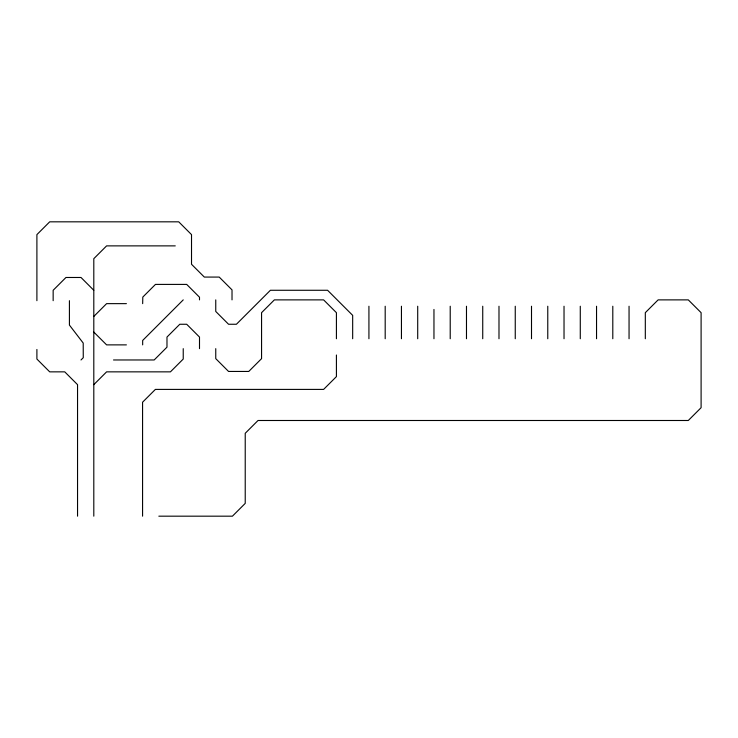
<?xml version="1.0" encoding="UTF-8"?>
<svg xmlns="http://www.w3.org/2000/svg" width="738" height="738" viewBox="0 0 738 738"><rect width="100%" height="100%" fill="white"/><g stroke="black" fill="none" stroke-linecap="round" stroke-linejoin="round"><path stroke-width="1.11" d="M142.665 303.641L142.803 297.073L155.46 284.407L186.696 284.407L199.5 297.211L199.5 299.877M93.8 316.445L106.604 303.641L126.401 303.641M81.005 359.969L83.265 357.699L83.21 343.059L69.418 325.071L69.418 300.689M93.8 384.655L106.604 371.851L170.441 371.851L183.236 359.046L183.236 348.65M183.236 299.877L142.665 340.449L142.665 344.877M175.266 245.874L106.604 245.874L93.8 258.678L93.8 516.176M126.401 344.877L106.604 344.877L93.8 332.072M113.514 359.969L154.177 359.969L166.982 347.164L166.982 337.063L179.786 324.259L186.696 324.259L199.5 337.063L199.5 348.65M158.836 516.176L232.424 516.176L245.228 503.381L245.228 433.289L258.023 420.494L688.296 420.494L701.1 407.69L701.1 312.672L688.296 299.877L658.121 299.877L645.316 312.672L645.316 338.742M93.8 290.283L81.005 277.479L65.959 277.479L53.154 290.283L53.154 300.689M629.053 306.233L629.053 338.742M612.798 306.233L612.798 338.742M596.544 306.233L596.544 338.742M580.28 306.233L580.28 338.742M564.026 306.233L564.026 338.742M547.771 306.233L547.771 338.742M531.508 306.233L531.508 338.742M515.253 306.233L515.253 338.742M498.989 306.233L498.989 338.742M482.735 306.233L482.735 338.742M466.481 306.233L466.481 338.742M450.217 306.233L450.217 338.742M433.962 309.434L433.962 338.742M417.708 306.233L417.708 338.742M401.444 306.233L401.444 338.742M385.19 306.233L385.19 338.742M368.926 306.233L368.926 338.742M352.672 338.742L352.672 315.357L327.589 290.274L270.394 290.274L236.409 324.259L228.559 324.259L215.754 311.454L215.754 299.877M336.417 338.742L336.417 312.672L323.613 299.877L274.37 299.877L261.566 312.672L261.566 358.64L248.771 371.445L228.559 371.445L215.754 358.64L215.754 348.65M336.417 355.006L336.417 376.611L323.613 389.406L155.377 389.406L142.572 402.21L142.572 516.176M232.018 299.877L232.018 289.877L219.214 277.073L204.325 277.073L191.52 264.269L191.52 234.619L178.725 221.824L49.704 221.824L36.9 234.619L36.9 300.689M77.545 516.176L77.545 384.655L64.741 371.851L49.704 371.851L36.9 359.046L36.9 349.461"/></g></svg>
